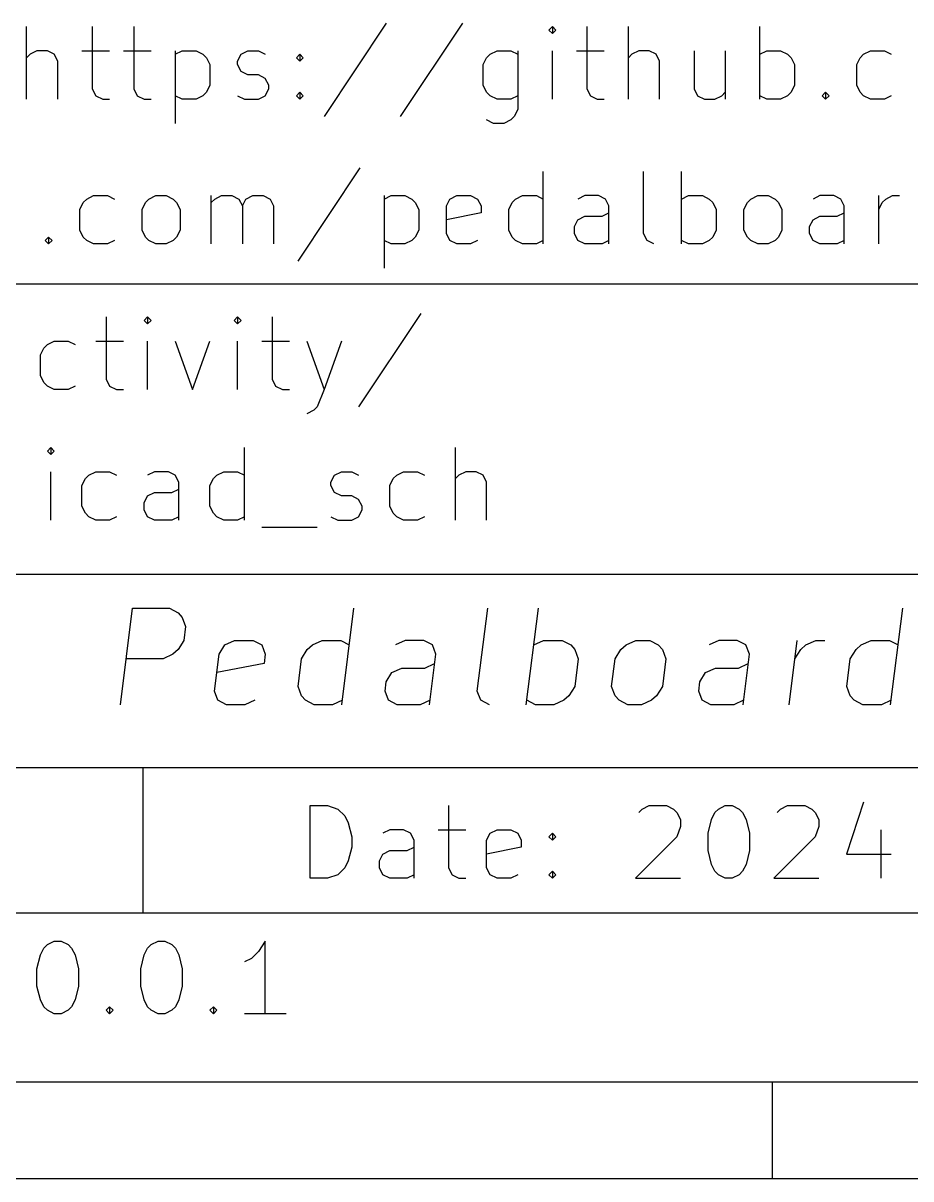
# Model space of a CAD drawing. Header units: millimetres. Extents: x 10 to 287, y -200 to -10.
# Drawn here: x 194.53 to 212.86, y -200.01 to -176.12 of the extents above; entities that cross this region are included whole.
import ezdxf

# ---------------------------------------------------------------- set-up
doc = ezdxf.new("R2010")
doc.units = ezdxf.units.MM
doc.layers.add('RED', color=14, linetype='CONTINUOUS')

msp = doc.modelspace()

# ---------------------------------------------------------------- linework, layer by layer
at = {"layer": 'RED', "linetype": 'CONTINUOUS'}
for p, q in [((194.6007, -177.6933), (194.6007, -176.1933)), ((195.9578, -176.1933), (195.9578, -177.479)), ((196.8149, -176.1933), (196.8149, -177.479)), ((202.0291, -176.1219), (200.7434, -178.0504)), ((203.6005, -176.1219), (202.3148, -178.0504)), ((205.4576, -176.1933), (205.3862, -176.2647)), ((205.3862, -176.2647), (205.4576, -176.3361)), ((205.529, -176.2647), (205.4576, -176.1933)), ((205.4576, -176.1933), (205.4576, -176.3361)), ((205.4576, -176.3361), (205.529, -176.2647)), ((206.1719, -176.1933), (206.1719, -177.479)), ((207.029, -177.6933), (207.029, -176.1933)), ((209.7432, -177.6933), (209.7432, -176.1933)), ((194.815, -176.6933), (194.6721, -176.7647)), ((195.0293, -176.6933), (194.815, -176.6933)), ((195.1721, -176.7647), (195.0293, -176.6933)), ((195.7435, -176.6933), (196.3149, -176.6933)), ((196.6006, -176.6933), (197.172, -176.6933)), ((197.672, -176.6933), (197.672, -178.1933)), ((197.672, -176.7647), (197.8149, -176.6933)), ((197.8149, -176.6933), (198.1006, -176.6933)), ((198.1006, -176.6933), (198.2434, -176.7647)), ((199.0291, -176.7647), (199.172, -176.6933)), ((199.172, -176.6933), (199.3862, -176.6933)), ((199.3862, -176.6933), (199.5291, -176.7647)), ((204.1719, -176.7647), (204.3148, -176.6933)), ((204.3148, -176.6933), (204.6005, -176.6933)), ((204.6005, -176.6933), (204.7434, -176.7647)), ((204.7434, -176.6933), (204.7434, -177.9076)), ((205.4576, -177.6933), (205.4576, -176.6933)), ((205.9576, -176.6933), (206.529, -176.6933)), ((207.2433, -176.6933), (207.1004, -176.7647)), ((207.4576, -176.6933), (207.2433, -176.6933)), ((207.6004, -176.7647), (207.4576, -176.6933)), ((208.3861, -176.6933), (208.3861, -177.479)), ((209.029, -176.6933), (209.029, -177.6933)), ((209.7432, -176.7647), (209.8861, -176.6933)), ((209.8861, -176.6933), (210.1718, -176.6933)), ((210.1718, -176.6933), (210.3146, -176.7647)), ((211.886, -176.7647), (212.0289, -176.6933)), ((212.0289, -176.6933), (212.3146, -176.6933)), ((212.3146, -176.6933), (212.4575, -176.7647)), ((194.6721, -176.7647), (194.6007, -176.8361)), ((195.2436, -176.9076), (195.1721, -176.7647)), ((195.2436, -177.6933), (195.2436, -176.9076)), ((198.2434, -176.7647), (198.3149, -176.8361)), ((198.3149, -176.8361), (198.3863, -176.979)), ((198.3863, -176.979), (198.3863, -177.4076)), ((198.9577, -176.9076), (199.0291, -176.7647)), ((198.9577, -176.979), (198.9577, -176.9076)), ((199.0291, -177.1219), (198.9577, -176.979)), ((200.172, -176.8361), (200.2434, -176.7647)), ((200.2434, -176.9076), (200.172, -176.8361)), ((200.2434, -176.7647), (200.3148, -176.8361)), ((200.2434, -176.7647), (200.2434, -176.9076)), ((200.3148, -176.8361), (200.2434, -176.9076)), ((204.0291, -176.979), (204.1005, -176.8361)), ((204.0291, -177.4076), (204.0291, -176.979)), ((204.1005, -176.8361), (204.1719, -176.7647)), ((207.1004, -176.7647), (207.029, -176.8361)), ((207.6719, -176.9076), (207.6004, -176.7647)), ((207.6719, -177.6933), (207.6719, -176.9076)), ((210.3146, -176.7647), (210.3861, -176.8361)), ((210.3861, -176.8361), (210.4575, -176.979)), ((210.4575, -176.979), (210.4575, -177.4076)), ((211.7432, -176.979), (211.8146, -176.8361)), ((211.7432, -177.4076), (211.7432, -176.979)), ((211.8146, -176.8361), (211.886, -176.7647)), ((199.172, -177.1933), (199.0291, -177.1219)), ((199.3862, -177.1933), (199.172, -177.1933)), ((199.5291, -177.2647), (199.3862, -177.1933)), ((198.3863, -177.4076), (198.3149, -177.5504)), ((199.6005, -177.4076), (199.5291, -177.2647)), ((199.6005, -177.479), (199.6005, -177.4076)), ((204.1005, -177.5504), (204.0291, -177.4076)), ((210.4575, -177.4076), (210.3861, -177.5504)), ((211.8146, -177.5504), (211.7432, -177.4076)), ((195.9578, -177.479), (196.0292, -177.6219)), ((196.0292, -177.6219), (196.1721, -177.6933)), ((196.1721, -177.6933), (196.3149, -177.6933)), ((196.8149, -177.479), (196.8863, -177.6219)), ((196.8863, -177.6219), (197.0292, -177.6933)), ((197.0292, -177.6933), (197.172, -177.6933)), ((197.8149, -177.6933), (197.672, -177.6219)), ((198.1006, -177.6933), (197.8149, -177.6933)), ((198.2434, -177.6219), (198.1006, -177.6933)), ((198.3149, -177.5504), (198.2434, -177.6219)), ((198.9577, -177.6219), (199.1005, -177.6933)), ((199.1005, -177.6933), (199.3862, -177.6933)), ((199.3862, -177.6933), (199.5291, -177.6219)), ((199.5291, -177.6219), (199.6005, -177.479)), ((200.172, -177.6219), (200.2434, -177.5504)), ((200.2434, -177.6933), (200.172, -177.6219)), ((200.2434, -177.5504), (200.3148, -177.6219)), ((200.2434, -177.5504), (200.2434, -177.6933)), ((200.3148, -177.6219), (200.2434, -177.6933)), ((204.1719, -177.6219), (204.1005, -177.5504)), ((204.3148, -177.6933), (204.1719, -177.6219)), ((204.6005, -177.6933), (204.3148, -177.6933)), ((204.7434, -177.6219), (204.6005, -177.6933)), ((206.1719, -177.479), (206.2433, -177.6219)), ((206.2433, -177.6219), (206.3862, -177.6933)), ((206.3862, -177.6933), (206.529, -177.6933)), ((208.3861, -177.479), (208.4575, -177.6219)), ((208.4575, -177.6219), (208.6004, -177.6933)), ((208.6004, -177.6933), (208.8147, -177.6933)), ((208.8147, -177.6933), (208.9575, -177.6219)), ((208.9575, -177.6219), (209.029, -177.5504)), ((209.8861, -177.6933), (209.7432, -177.6219)), ((210.1718, -177.6933), (209.8861, -177.6933)), ((210.3146, -177.6219), (210.1718, -177.6933)), ((210.3861, -177.5504), (210.3146, -177.6219)), ((211.0289, -177.6219), (211.1003, -177.5504)), ((211.1003, -177.6933), (211.0289, -177.6219)), ((211.1003, -177.5504), (211.1717, -177.6219)), ((211.1003, -177.5504), (211.1003, -177.6933)), ((211.1717, -177.6219), (211.1003, -177.6933)), ((211.886, -177.6219), (211.8146, -177.5504)), ((212.0289, -177.6933), (211.886, -177.6219)), ((212.3146, -177.6933), (212.0289, -177.6933)), ((212.4575, -177.6219), (212.3146, -177.6933)), ((204.7434, -177.9076), (204.6719, -178.0504)), ((204.2434, -178.1933), (204.1005, -178.1219)), ((204.6005, -178.1219), (204.4576, -178.1933)), ((204.6719, -178.0504), (204.6005, -178.1219)), ((204.4576, -178.1933), (204.2434, -178.1933)), ((201.4847, -179.1141), (200.199, -181.0426)), ((205.2704, -180.6855), (205.2704, -179.1855)), ((207.3417, -180.4712), (207.3417, -179.1855)), ((208.1274, -180.6855), (208.1274, -179.1855)), ((195.6991, -179.9712), (195.7705, -179.8283)), ((195.7705, -179.8283), (195.8419, -179.7569)), ((195.8419, -179.7569), (195.9848, -179.6855)), ((195.9848, -179.6855), (196.2705, -179.6855)), ((196.2705, -179.6855), (196.4134, -179.7569)), ((196.9848, -179.9712), (197.0562, -179.8283)), ((197.0562, -179.8283), (197.1276, -179.7569)), ((197.1276, -179.7569), (197.2705, -179.6855)), ((197.2705, -179.6855), (197.4848, -179.6855)), ((197.4848, -179.6855), (197.6276, -179.7569)), ((197.6276, -179.7569), (197.6991, -179.8283)), ((197.6991, -179.8283), (197.7705, -179.9712)), ((198.4133, -180.6855), (198.4133, -179.6855)), ((198.4133, -179.8283), (198.4847, -179.7569)), ((198.4847, -179.7569), (198.6276, -179.6855)), ((198.6276, -179.6855), (198.8419, -179.6855)), ((198.8419, -179.6855), (198.9847, -179.7569)), ((198.9847, -179.7569), (199.0562, -179.8998)), ((199.0562, -179.8998), (199.1276, -179.7569)), ((199.1276, -179.7569), (199.2704, -179.6855)), ((199.2704, -179.6855), (199.4847, -179.6855)), ((199.4847, -179.6855), (199.6276, -179.7569)), ((199.6276, -179.7569), (199.699, -179.8998)), ((201.9847, -179.6855), (201.9847, -181.1855)), ((201.9847, -179.7569), (202.1276, -179.6855)), ((202.1276, -179.6855), (202.4133, -179.6855)), ((202.4133, -179.6855), (202.5561, -179.7569)), ((202.5561, -179.7569), (202.6276, -179.8283)), ((202.6276, -179.8283), (202.699, -179.9712)), ((203.2704, -179.8998), (203.3418, -179.7569)), ((203.3418, -179.7569), (203.4847, -179.6855)), ((203.4847, -179.6855), (203.7704, -179.6855)), ((203.7704, -179.6855), (203.9132, -179.7569)), ((203.9132, -179.7569), (203.9847, -179.8998)), ((204.5561, -179.9712), (204.6275, -179.8283)), ((204.6275, -179.8283), (204.6989, -179.7569)), ((204.6989, -179.7569), (204.8418, -179.6855)), ((204.8418, -179.6855), (205.1275, -179.6855)), ((205.1275, -179.6855), (205.2704, -179.7569)), ((206.1275, -179.6855), (205.9846, -179.7569)), ((206.4132, -179.6855), (206.1275, -179.6855)), ((206.556, -179.7569), (206.4132, -179.6855)), ((206.6275, -179.8998), (206.556, -179.7569)), ((208.1274, -179.7569), (208.2703, -179.6855)), ((208.2703, -179.6855), (208.556, -179.6855)), ((208.556, -179.6855), (208.6988, -179.7569)), ((208.6988, -179.7569), (208.7703, -179.8283)), ((208.7703, -179.8283), (208.8417, -179.9712)), ((209.4131, -179.9712), (209.4845, -179.8283)), ((209.4845, -179.8283), (209.5559, -179.7569)), ((209.5559, -179.7569), (209.6988, -179.6855)), ((209.6988, -179.6855), (209.9131, -179.6855)), ((209.9131, -179.6855), (210.0559, -179.7569)), ((210.0559, -179.7569), (210.1274, -179.8283)), ((210.1274, -179.8283), (210.1988, -179.9712)), ((210.9845, -179.6855), (210.8416, -179.7569)), ((211.2702, -179.6855), (210.9845, -179.6855)), ((211.413, -179.7569), (211.2702, -179.6855)), ((211.4845, -179.8998), (211.413, -179.7569)), ((212.1987, -180.6855), (212.1987, -179.6855)), ((212.1987, -179.9712), (212.2701, -179.8283)), ((212.2701, -179.8283), (212.3416, -179.7569)), ((212.3416, -179.7569), (212.4844, -179.6855)), ((212.4844, -179.6855), (212.6273, -179.6855)), ((195.6991, -180.3998), (195.6991, -179.9712)), ((196.9848, -180.3998), (196.9848, -179.9712)), ((197.7705, -179.9712), (197.7705, -180.3998)), ((199.0562, -179.8998), (199.0562, -180.6855)), ((199.699, -179.8998), (199.699, -180.6855)), ((202.699, -179.9712), (202.699, -180.3998)), ((203.2704, -180.4712), (203.2704, -179.8998)), ((203.9847, -180.0426), (203.2704, -180.1855)), ((203.9847, -179.8998), (203.9847, -180.0426)), ((204.5561, -180.3998), (204.5561, -179.9712)), ((206.4846, -180.1141), (206.6275, -180.0426)), ((206.6275, -180.6855), (206.6275, -179.8998)), ((208.8417, -179.9712), (208.8417, -180.3998)), ((209.4131, -180.3998), (209.4131, -179.9712)), ((210.1988, -179.9712), (210.1988, -180.3998)), ((211.3416, -180.1141), (211.4845, -180.0426)), ((211.4845, -180.6855), (211.4845, -179.8998)), ((205.9132, -180.3283), (205.9846, -180.1855)), ((205.9132, -180.4712), (205.9132, -180.3283)), ((205.9846, -180.1855), (206.1275, -180.1141)), ((206.1275, -180.1141), (206.4846, -180.1141)), ((210.7702, -180.3283), (210.8416, -180.1855)), ((210.7702, -180.4712), (210.7702, -180.3283)), ((210.8416, -180.1855), (210.9845, -180.1141)), ((210.9845, -180.1141), (211.3416, -180.1141)), ((194.9848, -180.6141), (195.0562, -180.5426)), ((195.0562, -180.5426), (195.1276, -180.6141)), ((195.0562, -180.5426), (195.0562, -180.6855)), ((195.7705, -180.5426), (195.6991, -180.3998)), ((195.8419, -180.6141), (195.7705, -180.5426)), ((197.0562, -180.5426), (196.9848, -180.3998)), ((197.1276, -180.6141), (197.0562, -180.5426)), ((197.6991, -180.5426), (197.6276, -180.6141)), ((197.7705, -180.3998), (197.6991, -180.5426)), ((202.6276, -180.5426), (202.5561, -180.6141)), ((202.699, -180.3998), (202.6276, -180.5426)), ((203.3418, -180.6141), (203.2704, -180.4712)), ((204.6275, -180.5426), (204.5561, -180.3998)), ((204.6989, -180.6141), (204.6275, -180.5426)), ((205.9846, -180.6141), (205.9132, -180.4712)), ((207.4131, -180.6141), (207.3417, -180.4712)), ((208.7703, -180.5426), (208.6988, -180.6141)), ((208.8417, -180.3998), (208.7703, -180.5426)), ((209.4845, -180.5426), (209.4131, -180.3998)), ((209.5559, -180.6141), (209.4845, -180.5426)), ((210.1274, -180.5426), (210.0559, -180.6141)), ((210.1988, -180.3998), (210.1274, -180.5426)), ((210.8416, -180.6141), (210.7702, -180.4712)), ((195.0562, -180.6855), (194.9848, -180.6141)), ((195.1276, -180.6141), (195.0562, -180.6855)), ((195.9848, -180.6855), (195.8419, -180.6141)), ((196.2705, -180.6855), (195.9848, -180.6855)), ((196.4134, -180.6141), (196.2705, -180.6855)), ((197.2705, -180.6855), (197.1276, -180.6141)), ((197.4848, -180.6855), (197.2705, -180.6855)), ((197.6276, -180.6141), (197.4848, -180.6855)), ((202.1276, -180.6855), (201.9847, -180.6141)), ((202.4133, -180.6855), (202.1276, -180.6855)), ((202.5561, -180.6141), (202.4133, -180.6855)), ((203.4847, -180.6855), (203.3418, -180.6141)), ((203.7704, -180.6855), (203.4847, -180.6855)), ((203.9132, -180.6141), (203.7704, -180.6855)), ((204.8418, -180.6855), (204.6989, -180.6141)), ((205.1275, -180.6855), (204.8418, -180.6855)), ((205.2704, -180.6141), (205.1275, -180.6855)), ((206.1275, -180.6855), (205.9846, -180.6141)), ((206.4846, -180.6855), (206.1275, -180.6855)), ((206.6275, -180.6141), (206.4846, -180.6855)), ((207.556, -180.6855), (207.4131, -180.6141)), ((208.2703, -180.6855), (208.1274, -180.6141)), ((208.556, -180.6855), (208.2703, -180.6855)), ((208.6988, -180.6141), (208.556, -180.6855)), ((209.6988, -180.6855), (209.5559, -180.6141)), ((209.9131, -180.6855), (209.6988, -180.6855)), ((210.0559, -180.6141), (209.9131, -180.6855)), ((210.9845, -180.6855), (210.8416, -180.6141)), ((211.3416, -180.6855), (210.9845, -180.6855)), ((211.4845, -180.6141), (211.3416, -180.6855)), ((177.0022, -181.5072), (285.0022, -181.5072)), ((196.2434, -182.1933), (196.2434, -183.479)), ((197.1005, -182.1933), (197.0291, -182.2647)), ((197.1719, -182.2647), (197.1005, -182.1933)), ((197.1005, -182.1933), (197.1005, -182.3361)), ((198.9577, -182.1933), (198.8863, -182.2647)), ((199.0291, -182.2647), (198.9577, -182.1933)), ((198.9577, -182.1933), (198.9577, -182.3361)), ((199.672, -182.1933), (199.672, -183.479)), ((202.7434, -182.1219), (201.4577, -184.0504)), ((197.0291, -182.2647), (197.1005, -182.3361)), ((197.1005, -182.3361), (197.1719, -182.2647)), ((198.8863, -182.2647), (198.9577, -182.3361)), ((198.9577, -182.3361), (199.0291, -182.2647)), ((195.0291, -182.7647), (195.172, -182.6933)), ((195.172, -182.6933), (195.4577, -182.6933)), ((195.4577, -182.6933), (195.6006, -182.7647)), ((196.0291, -182.6933), (196.6005, -182.6933)), ((197.1005, -183.6933), (197.1005, -182.6933)), ((197.6719, -182.6933), (198.0291, -183.6933)), ((198.0291, -183.6933), (198.3862, -182.6933)), ((198.9577, -183.6933), (198.9577, -182.6933)), ((199.4577, -182.6933), (200.0291, -182.6933)), ((200.3862, -182.6933), (200.7434, -183.6933)), ((201.1005, -182.6933), (200.7434, -183.6933)), ((194.8863, -182.979), (194.9577, -182.8361)), ((194.9577, -182.8361), (195.0291, -182.7647)), ((194.8863, -183.4076), (194.8863, -182.979)), ((194.9577, -183.5504), (194.8863, -183.4076)), ((195.0291, -183.6219), (194.9577, -183.5504)), ((195.172, -183.6933), (195.0291, -183.6219)), ((195.6006, -183.6219), (195.4577, -183.6933)), ((196.2434, -183.479), (196.3148, -183.6219)), ((196.3148, -183.6219), (196.4577, -183.6933)), ((199.672, -183.479), (199.7434, -183.6219)), ((199.7434, -183.6219), (199.8863, -183.6933)), ((195.4577, -183.6933), (195.172, -183.6933)), ((196.4577, -183.6933), (196.6005, -183.6933)), ((199.8863, -183.6933), (200.0291, -183.6933)), ((200.7434, -183.6933), (200.6005, -184.0504)), ((200.5291, -184.1219), (200.3862, -184.1933)), ((200.6005, -184.0504), (200.5291, -184.1219)), ((195.1006, -184.8933), (195.0292, -184.9647)), ((195.0292, -184.9647), (195.1006, -185.0361)), ((195.172, -184.9647), (195.1006, -184.8933)), ((195.1006, -184.8933), (195.1006, -185.0361)), ((195.1006, -185.0361), (195.172, -184.9647)), ((199.1006, -186.3933), (199.1006, -184.8933)), ((203.4577, -186.3933), (203.4577, -184.8933)), ((195.1006, -186.3933), (195.1006, -185.3933)), ((195.7435, -185.679), (195.8149, -185.5361)), ((195.8149, -185.5361), (195.8863, -185.4647)), ((195.8863, -185.4647), (196.0292, -185.3933)), ((196.0292, -185.3933), (196.3149, -185.3933)), ((196.3149, -185.3933), (196.4578, -185.4647)), ((197.2435, -185.3933), (197.1006, -185.4647)), ((197.5292, -185.3933), (197.2435, -185.3933)), ((197.672, -185.4647), (197.5292, -185.3933)), ((197.7435, -185.6076), (197.672, -185.4647)), ((198.3863, -185.679), (198.4577, -185.5361)), ((198.4577, -185.5361), (198.5291, -185.4647)), ((198.5291, -185.4647), (198.672, -185.3933)), ((198.672, -185.3933), (198.9577, -185.3933)), ((198.9577, -185.3933), (199.1006, -185.4647)), ((200.8863, -185.6076), (200.9577, -185.4647)), ((200.9577, -185.4647), (201.1006, -185.3933)), ((201.1006, -185.3933), (201.3148, -185.3933)), ((201.3148, -185.3933), (201.4577, -185.4647)), ((202.1006, -185.679), (202.172, -185.5361)), ((202.172, -185.5361), (202.2434, -185.4647)), ((202.2434, -185.4647), (202.3863, -185.3933)), ((202.3863, -185.3933), (202.672, -185.3933)), ((202.672, -185.3933), (202.8149, -185.4647)), ((203.5291, -185.4647), (203.4577, -185.5361)), ((203.672, -185.3933), (203.5291, -185.4647)), ((203.8863, -185.3933), (203.672, -185.3933)), ((204.0291, -185.4647), (203.8863, -185.3933)), ((204.1006, -185.6076), (204.0291, -185.4647)), ((195.7435, -186.1076), (195.7435, -185.679)), ((197.1006, -185.8933), (197.2435, -185.8219)), ((197.2435, -185.8219), (197.6006, -185.8219)), ((197.6006, -185.8219), (197.7435, -185.7504)), ((197.7435, -186.3933), (197.7435, -185.6076)), ((198.3863, -186.1076), (198.3863, -185.679)), ((200.8863, -185.679), (200.8863, -185.6076)), ((200.9577, -185.8219), (200.8863, -185.679)), ((201.1006, -185.8933), (200.9577, -185.8219)), ((202.1006, -186.1076), (202.1006, -185.679)), ((204.1006, -186.3933), (204.1006, -185.6076)), ((197.0292, -186.0361), (197.1006, -185.8933)), ((197.0292, -186.179), (197.0292, -186.0361)), ((201.3148, -185.8933), (201.1006, -185.8933)), ((201.4577, -185.9647), (201.3148, -185.8933)), ((201.5291, -186.1076), (201.4577, -185.9647)), ((195.8149, -186.2504), (195.7435, -186.1076)), ((195.8863, -186.3219), (195.8149, -186.2504)), ((197.1006, -186.3219), (197.0292, -186.179)), ((198.4577, -186.2504), (198.3863, -186.1076)), ((198.5291, -186.3219), (198.4577, -186.2504)), ((201.4577, -186.3219), (201.5291, -186.179)), ((201.5291, -186.179), (201.5291, -186.1076)), ((202.172, -186.2504), (202.1006, -186.1076)), ((202.2434, -186.3219), (202.172, -186.2504)), ((196.0292, -186.3933), (195.8863, -186.3219)), ((196.3149, -186.3933), (196.0292, -186.3933)), ((196.4578, -186.3219), (196.3149, -186.3933)), ((197.2435, -186.3933), (197.1006, -186.3219)), ((197.6006, -186.3933), (197.2435, -186.3933)), ((197.7435, -186.3219), (197.6006, -186.3933)), ((198.672, -186.3933), (198.5291, -186.3219)), ((198.9577, -186.3933), (198.672, -186.3933)), ((199.1006, -186.3219), (198.9577, -186.3933)), ((199.4577, -186.5361), (200.6005, -186.5361)), ((200.8863, -186.3219), (201.0291, -186.3933)), ((201.0291, -186.3933), (201.3148, -186.3933)), ((201.3148, -186.3933), (201.4577, -186.3219)), ((202.3863, -186.3933), (202.2434, -186.3219)), ((202.672, -186.3933), (202.3863, -186.3933)), ((202.8149, -186.3219), (202.672, -186.3933)), ((177.0022, -187.5072), (285.0022, -187.5072)), ((196.539, -190.2116), (196.789, -188.2116)), ((196.789, -188.2116), (197.5509, -188.2116)), ((197.5509, -188.2116), (197.7295, -188.3068)), ((201.1105, -190.2116), (201.3605, -188.2116)), ((203.9081, -189.9259), (204.1223, -188.2116)), ((204.9199, -190.2116), (205.1699, -188.2116)), ((212.4437, -190.2116), (212.6937, -188.2116)), ((197.7295, -188.3068), (197.8128, -188.4021)), ((197.8128, -188.4021), (197.8843, -188.5925)), ((197.8843, -188.5925), (197.8486, -188.8783)), ((197.8486, -188.8783), (197.7295, -189.0687)), ((198.6938, -188.9735), (198.8962, -188.8783)), ((198.8962, -188.8783), (199.2771, -188.8783)), ((199.2771, -188.8783), (199.4557, -188.9735)), ((200.5033, -188.9735), (200.7057, -188.8783)), ((200.7057, -188.8783), (201.0867, -188.8783)), ((201.0867, -188.8783), (201.2652, -188.9735)), ((202.42, -188.8783), (202.2176, -188.9735)), ((202.8009, -188.8783), (202.42, -188.8783)), ((202.9795, -188.9735), (202.8009, -188.8783)), ((205.0747, -188.9735), (205.2771, -188.8783)), ((205.2771, -188.8783), (205.658, -188.8783)), ((205.658, -188.8783), (205.8366, -188.9735)), ((206.9794, -188.9735), (207.1818, -188.8783)), ((207.1818, -188.8783), (207.4675, -188.8783)), ((207.4675, -188.8783), (207.6461, -188.9735)), ((208.8961, -188.8783), (208.6937, -188.9735)), ((209.277, -188.8783), (208.8961, -188.8783)), ((209.4556, -188.9735), (209.277, -188.8783)), ((210.3484, -190.2116), (210.5151, -188.8783)), ((210.6937, -188.9735), (210.8961, -188.8783)), ((210.8961, -188.8783), (211.0865, -188.8783)), ((211.8365, -188.9735), (212.0389, -188.8783)), ((212.0389, -188.8783), (212.4199, -188.8783)), ((212.4199, -188.8783), (212.5984, -188.9735)), ((197.6224, -189.164), (197.42, -189.2592)), ((197.7295, -189.0687), (197.6224, -189.164)), ((198.4795, -189.9259), (198.5748, -189.164)), ((198.5748, -189.164), (198.6938, -188.9735)), ((199.4557, -188.9735), (199.5271, -189.164)), ((199.5271, -189.164), (199.5033, -189.3544)), ((200.2771, -189.2592), (200.3962, -189.0687)), ((200.3962, -189.0687), (200.5033, -188.9735)), ((202.92, -190.2116), (203.0509, -189.164)), ((203.0509, -189.164), (202.9795, -188.9735)), ((205.8366, -188.9735), (205.9199, -189.0687)), ((205.9199, -189.0687), (205.9914, -189.2592)), ((206.7532, -189.2592), (206.8723, -189.0687)), ((206.8723, -189.0687), (206.9794, -188.9735)), ((207.6461, -188.9735), (207.7294, -189.0687)), ((207.7294, -189.0687), (207.8009, -189.2592)), ((209.3961, -190.2116), (209.527, -189.164)), ((209.527, -189.164), (209.4556, -188.9735)), ((210.4675, -189.2592), (210.5865, -189.0687)), ((210.5865, -189.0687), (210.6937, -188.9735)), ((211.6103, -189.2592), (211.7294, -189.0687)), ((211.7294, -189.0687), (211.8365, -188.9735)), ((197.42, -189.2592), (196.6581, -189.2592)), ((199.5033, -189.3544), (198.5271, -189.5449)), ((200.2057, -189.8306), (200.2771, -189.2592)), ((202.8247, -189.4497), (203.0271, -189.3544)), ((205.9914, -189.2592), (205.9199, -189.8306)), ((206.6818, -189.8306), (206.7532, -189.2592)), ((207.8009, -189.2592), (207.7294, -189.8306)), ((209.3008, -189.4497), (209.5032, -189.3544)), ((211.5389, -189.8306), (211.6103, -189.2592)), ((202.0271, -189.7354), (202.1462, -189.5449)), ((202.1462, -189.5449), (202.3486, -189.4497)), ((202.3486, -189.4497), (202.8247, -189.4497)), ((208.5032, -189.7354), (208.6223, -189.5449)), ((208.6223, -189.5449), (208.8247, -189.4497)), ((208.8247, -189.4497), (209.3008, -189.4497)), ((200.2771, -190.0211), (200.2057, -189.8306)), ((202.0033, -189.9259), (202.0271, -189.7354)), ((205.9199, -189.8306), (205.8009, -190.0211)), ((206.7532, -190.0211), (206.6818, -189.8306)), ((207.7294, -189.8306), (207.6104, -190.0211)), ((208.4794, -189.9259), (208.5032, -189.7354)), ((211.6103, -190.0211), (211.5389, -189.8306)), ((198.5509, -190.1164), (198.4795, -189.9259)), ((198.7295, -190.2116), (198.5509, -190.1164)), ((199.3128, -190.1164), (199.1105, -190.2116)), ((200.3605, -190.1164), (200.2771, -190.0211)), ((200.5391, -190.2116), (200.3605, -190.1164)), ((201.1224, -190.1164), (200.92, -190.2116)), ((202.0747, -190.1164), (202.0033, -189.9259)), ((202.2533, -190.2116), (202.0747, -190.1164)), ((202.9319, -190.1164), (202.7295, -190.2116)), ((203.9795, -190.1164), (203.9081, -189.9259)), ((204.1581, -190.2116), (203.9795, -190.1164)), ((205.1104, -190.2116), (204.9318, -190.1164)), ((205.6937, -190.1164), (205.4914, -190.2116)), ((205.8009, -190.0211), (205.6937, -190.1164)), ((206.8366, -190.1164), (206.7532, -190.0211)), ((207.0152, -190.2116), (206.8366, -190.1164)), ((207.5032, -190.1164), (207.3009, -190.2116)), ((207.6104, -190.0211), (207.5032, -190.1164)), ((208.5508, -190.1164), (208.4794, -189.9259)), ((208.7294, -190.2116), (208.5508, -190.1164)), ((209.408, -190.1164), (209.2056, -190.2116)), ((211.6937, -190.1164), (211.6103, -190.0211)), ((211.8723, -190.2116), (211.6937, -190.1164)), ((212.4556, -190.1164), (212.2532, -190.2116)), ((199.1105, -190.2116), (198.7295, -190.2116)), ((200.92, -190.2116), (200.5391, -190.2116)), ((202.7295, -190.2116), (202.2533, -190.2116)), ((205.4914, -190.2116), (205.1104, -190.2116)), ((207.3009, -190.2116), (207.0152, -190.2116)), ((209.2056, -190.2116), (208.7294, -190.2116)), ((212.2532, -190.2116), (211.8723, -190.2116)), ((177.0022, -191.5072), (285.0022, -191.5072)), ((197.0022, -191.5072), (197.0022, -194.5072)), ((211.8865, -192.2219), (211.5294, -193.2933)), ((200.4579, -193.7933), (200.4579, -192.2933)), ((200.4579, -192.2933), (200.815, -192.2933)), ((200.815, -192.2933), (201.0293, -192.3647)), ((201.0293, -192.3647), (201.1722, -192.5076)), ((201.1722, -192.5076), (201.2436, -192.6504)), ((203.315, -192.2933), (203.315, -193.579)), ((207.2436, -192.4361), (207.315, -192.3647)), ((207.315, -192.3647), (207.4579, -192.2933)), ((207.4579, -192.2933), (207.815, -192.2933)), ((207.815, -192.2933), (207.9579, -192.3647)), ((207.9579, -192.3647), (208.0293, -192.4361)), ((208.0293, -192.4361), (208.1007, -192.579)), ((208.7436, -192.579), (208.815, -192.4361)), ((208.815, -192.4361), (208.8865, -192.3647)), ((208.8865, -192.3647), (209.0293, -192.2933)), ((209.0293, -192.2933), (209.1722, -192.2933)), ((209.1722, -192.2933), (209.315, -192.3647)), ((209.315, -192.3647), (209.3865, -192.4361)), ((209.3865, -192.4361), (209.4579, -192.579)), ((210.1008, -192.4361), (210.1722, -192.3647)), ((210.1722, -192.3647), (210.3151, -192.2933)), ((210.3151, -192.2933), (210.6722, -192.2933)), ((210.6722, -192.2933), (210.8151, -192.3647)), ((210.8151, -192.3647), (210.8865, -192.4361)), ((210.8865, -192.4361), (210.9579, -192.579)), ((201.2436, -192.6504), (201.315, -192.9361)), ((208.1007, -192.7219), (208.0293, -192.9361)), ((208.1007, -192.579), (208.1007, -192.7219)), ((208.6722, -192.8647), (208.7436, -192.579)), ((209.4579, -192.579), (209.5293, -192.8647)), ((210.9579, -192.7219), (210.8865, -192.9361)), ((210.9579, -192.579), (210.9579, -192.7219)), ((201.315, -192.9361), (201.315, -193.1504)), ((202.1008, -192.7933), (201.9579, -192.8647)), ((202.3865, -192.7933), (202.1008, -192.7933)), ((202.5293, -192.8647), (202.3865, -192.7933)), ((202.6008, -193.0076), (202.5293, -192.8647)), ((203.1007, -192.7933), (203.6721, -192.7933)), ((204.1007, -193.0076), (204.1721, -192.8647)), ((204.1721, -192.8647), (204.315, -192.7933)), ((204.315, -192.7933), (204.6007, -192.7933)), ((204.6007, -192.7933), (204.7435, -192.8647)), ((204.7435, -192.8647), (204.815, -193.0076)), ((205.3864, -192.9361), (205.4578, -192.8647)), ((205.4578, -193.0076), (205.3864, -192.9361)), ((205.4578, -192.8647), (205.5292, -192.9361)), ((205.4578, -192.8647), (205.4578, -193.0076)), ((205.5292, -192.9361), (205.4578, -193.0076)), ((208.0293, -192.9361), (207.1721, -193.7933)), ((208.6722, -193.2219), (208.6722, -192.8647)), ((209.5293, -192.8647), (209.5293, -193.2219)), ((210.8865, -192.9361), (210.0293, -193.7933)), ((212.2437, -192.7933), (212.2437, -193.7933)), ((201.315, -193.1504), (201.2436, -193.4361)), ((201.9579, -193.2933), (202.1008, -193.2219)), ((202.1008, -193.2219), (202.4579, -193.2219)), ((202.4579, -193.2219), (202.6008, -193.1504)), ((202.6008, -193.7933), (202.6008, -193.0076)), ((204.1007, -193.579), (204.1007, -193.0076)), ((204.815, -193.1504), (204.1007, -193.2933)), ((204.815, -193.0076), (204.815, -193.1504)), ((208.7436, -193.5076), (208.6722, -193.2219)), ((209.5293, -193.2219), (209.4579, -193.5076)), ((201.2436, -193.4361), (201.1722, -193.579)), ((201.8865, -193.4361), (201.9579, -193.2933)), ((201.8865, -193.579), (201.8865, -193.4361)), ((211.5294, -193.2933), (212.4579, -193.2933)), ((201.1722, -193.579), (201.0293, -193.7219)), ((201.9579, -193.7219), (201.8865, -193.579)), ((203.315, -193.579), (203.3864, -193.7219)), ((204.1721, -193.7219), (204.1007, -193.579)), ((205.3864, -193.7219), (205.4578, -193.6504)), ((205.4578, -193.6504), (205.5292, -193.7219)), ((205.4578, -193.6504), (205.4578, -193.7933)), ((208.815, -193.6504), (208.7436, -193.5076)), ((208.8865, -193.7219), (208.815, -193.6504)), ((209.3865, -193.6504), (209.315, -193.7219)), ((209.4579, -193.5076), (209.3865, -193.6504)), ((200.815, -193.7933), (200.4579, -193.7933)), ((201.0293, -193.7219), (200.815, -193.7933)), ((202.1008, -193.7933), (201.9579, -193.7219)), ((202.4579, -193.7933), (202.1008, -193.7933)), ((202.6008, -193.7219), (202.4579, -193.7933)), ((203.3864, -193.7219), (203.5293, -193.7933)), ((203.5293, -193.7933), (203.6721, -193.7933)), ((204.315, -193.7933), (204.1721, -193.7219)), ((204.6007, -193.7933), (204.315, -193.7933)), ((204.7435, -193.7219), (204.6007, -193.7933)), ((205.4578, -193.7933), (205.3864, -193.7219)), ((205.5292, -193.7219), (205.4578, -193.7933)), ((207.1721, -193.7933), (208.1007, -193.7933)), ((209.0293, -193.7933), (208.8865, -193.7219)), ((209.1722, -193.7933), (209.0293, -193.7933)), ((209.315, -193.7219), (209.1722, -193.7933)), ((210.0293, -193.7933), (210.9579, -193.7933)), ((177.0022, -194.5072), (285.0022, -194.5072)), ((195.0294, -195.1647), (195.1722, -195.0933)), ((195.1722, -195.0933), (195.3151, -195.0933)), ((195.3151, -195.0933), (195.4579, -195.1647)), ((197.1723, -195.1647), (197.3151, -195.0933)), ((197.3151, -195.0933), (197.458, -195.0933)), ((197.458, -195.0933), (197.6008, -195.1647)), ((199.5294, -195.0933), (199.3866, -195.3076)), ((199.5294, -196.5933), (199.5294, -195.0933)), ((194.8151, -195.6647), (194.8865, -195.379)), ((194.8865, -195.379), (194.9579, -195.2361)), ((194.9579, -195.2361), (195.0294, -195.1647)), ((195.4579, -195.1647), (195.5294, -195.2361)), ((195.5294, -195.2361), (195.6008, -195.379)), ((195.6008, -195.379), (195.6722, -195.6647)), ((196.958, -195.6647), (197.0294, -195.379)), ((197.0294, -195.379), (197.1008, -195.2361)), ((197.1008, -195.2361), (197.1723, -195.1647)), ((197.6008, -195.1647), (197.6723, -195.2361)), ((197.6723, -195.2361), (197.7437, -195.379)), ((197.7437, -195.379), (197.8151, -195.6647)), ((199.3866, -195.3076), (199.2437, -195.4504)), ((199.2437, -195.4504), (199.1009, -195.5219)), ((194.8151, -196.0219), (194.8151, -195.6647)), ((195.6722, -195.6647), (195.6722, -196.0219)), ((196.958, -196.0219), (196.958, -195.6647)), ((197.8151, -195.6647), (197.8151, -196.0219)), ((194.8865, -196.3076), (194.8151, -196.0219)), ((195.6722, -196.0219), (195.6008, -196.3076)), ((197.0294, -196.3076), (196.958, -196.0219)), ((197.8151, -196.0219), (197.7437, -196.3076)), ((194.9579, -196.4504), (194.8865, -196.3076)), ((195.6008, -196.3076), (195.5294, -196.4504)), ((197.1008, -196.4504), (197.0294, -196.3076)), ((197.7437, -196.3076), (197.6723, -196.4504)), ((195.0294, -196.5219), (194.9579, -196.4504)), ((195.1722, -196.5933), (195.0294, -196.5219)), ((195.4579, -196.5219), (195.3151, -196.5933)), ((195.5294, -196.4504), (195.4579, -196.5219)), ((196.2437, -196.5219), (196.3151, -196.4504)), ((196.3151, -196.5933), (196.2437, -196.5219)), ((196.3151, -196.4504), (196.3865, -196.5219)), ((196.3151, -196.4504), (196.3151, -196.5933)), ((196.3865, -196.5219), (196.3151, -196.5933)), ((197.1723, -196.5219), (197.1008, -196.4504)), ((197.3151, -196.5933), (197.1723, -196.5219)), ((197.6008, -196.5219), (197.458, -196.5933)), ((197.6723, -196.4504), (197.6008, -196.5219)), ((198.3866, -196.5219), (198.458, -196.4504)), ((198.458, -196.5933), (198.3866, -196.5219)), ((198.458, -196.4504), (198.5294, -196.5219)), ((198.458, -196.4504), (198.458, -196.5933)), ((198.5294, -196.5219), (198.458, -196.5933)), ((195.3151, -196.5933), (195.1722, -196.5933)), ((197.458, -196.5933), (197.3151, -196.5933)), ((199.958, -196.5933), (199.1009, -196.5933)), ((285.0022, -198.0072), (12, -198.0072)), ((285.0022, -198.0072), (177.0022, -198.0072)), ((210, -198.0072), (210, -200.0072)), ((287.0022, -200.0072), (10, -200.0072))]:
    msp.add_line(p, q, dxfattribs=at)

doc.saveas('drawing.dxf')
